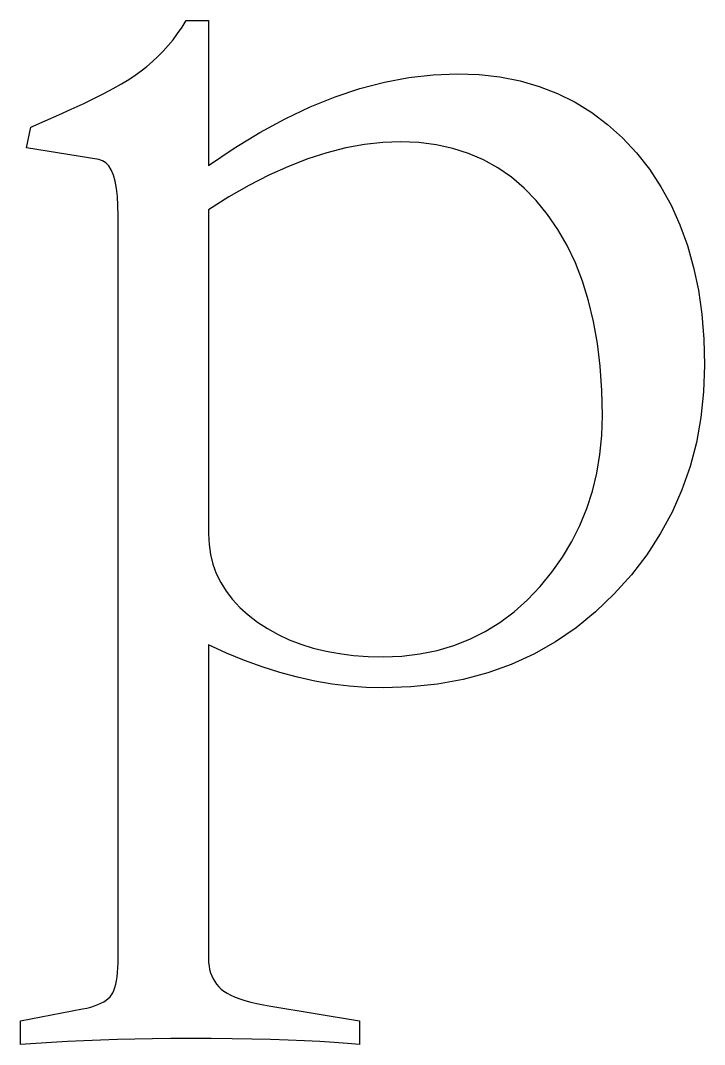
# Model space of a CAD drawing. Header units: millimetres. Extents: x -210 to 210, y -148 to 148.
# Drawn here: x -160.806 to -159.586, y 94.98 to 96.806 of the extents above; entities that cross this region are included whole.
import ezdxf

# ---------------------------------------------------------------- set-up
doc = ezdxf.new("R2010")
doc.units = ezdxf.units.MM
doc.layers.get('0').update_dxf_attribs({"lineweight": 18})

msp = doc.modelspace()

# ---------------------------------------------------------------- linework, layer by layer
at = {"color": 7, "lineweight": 30, "ltscale": 0.000347829}
msp.add_line((-160.5258, 96.783), (-160.5178, 96.7945), dxfattribs=at)
at = {"color": 7, "lineweight": 30, "ltscale": 0.000352201}
msp.add_line((-160.5178, 96.7945), (-160.5103, 96.8064), dxfattribs=at)
at = {"color": 7, "lineweight": 30, "ltscale": 0.000990295}
msp.add_line((-160.5103, 96.8064), (-160.4707, 96.8064), dxfattribs=at)
at = {"color": 7, "lineweight": 30, "ltscale": 0.006467}
msp.add_line((-160.4707, 96.8064), (-160.4707, 96.5477), dxfattribs=at)
at = {"color": 7, "lineweight": 30, "ltscale": 0.00033844}
msp.add_line((-160.5426, 96.7616), (-160.534, 96.7721), dxfattribs=at)
at = {"color": 7, "lineweight": 30, "ltscale": 0.000342713}
msp.add_line((-160.534, 96.7721), (-160.5258, 96.783), dxfattribs=at)
at = {"color": 7, "lineweight": 30, "ltscale": 0.000335549}
msp.add_line((-160.5515, 96.7516), (-160.5426, 96.7616), dxfattribs=at)
at = {"color": 7, "lineweight": 30, "ltscale": 0.000330173}
msp.add_line((-160.5704, 96.733), (-160.5608, 96.7421), dxfattribs=at)
at = {"color": 7, "lineweight": 30, "ltscale": 0.000332347}
msp.add_line((-160.5608, 96.7421), (-160.5515, 96.7516), dxfattribs=at)
at = {"color": 7, "lineweight": 30, "ltscale": 0.000327421}
msp.add_line((-160.6014, 96.7087), (-160.5907, 96.7163), dxfattribs=at)
at = {"color": 7, "lineweight": 30, "ltscale": 0.000327917}
msp.add_line((-160.5907, 96.7163), (-160.5804, 96.7244), dxfattribs=at)
at = {"color": 7, "lineweight": 30, "ltscale": 0.000329065}
msp.add_line((-160.5804, 96.7244), (-160.5704, 96.733), dxfattribs=at)
at = {"color": 7, "lineweight": 30, "ltscale": 0.000384223}
msp.add_line((-160.6261, 96.6932), (-160.613, 96.7011), dxfattribs=at)
at = {"color": 7, "lineweight": 30, "ltscale": 0.000346301}
msp.add_line((-160.613, 96.7011), (-160.6014, 96.7087), dxfattribs=at)
at = {"color": 7, "lineweight": 30, "ltscale": 0.001108}
for p, q in [((-160.157, 96.6966), (-160.1134, 96.7048)), ((-159.6654, 95.8907), (-159.6895, 95.8535)), ((-159.8906, 95.6763), (-159.9309, 95.6579))]:
    msp.add_line(p, q, dxfattribs=at)
at = {"color": 7, "lineweight": 30, "ltscale": 0.001088}
msp.add_line((-160.1134, 96.7048), (-160.0702, 96.7097), dxfattribs=at)
at = {"color": 7, "lineweight": 30, "ltscale": 0.001073}
for p, q in [((-160.0702, 96.7097), (-160.0273, 96.7114)), ((-160.4345, 96.4916), (-160.4707, 96.4685))]:
    msp.add_line(p, q, dxfattribs=at)
at = {"color": 7, "lineweight": 30, "ltscale": 0.00097187}
msp.add_line((-160.0273, 96.7114), (-159.9884, 96.7099), dxfattribs=at)
at = {"color": 7, "lineweight": 30, "ltscale": 0.000938302}
msp.add_line((-159.9884, 96.7099), (-159.9511, 96.7057), dxfattribs=at)
at = {"color": 7, "lineweight": 30, "ltscale": 0.000911405}
msp.add_line((-159.9511, 96.7057), (-159.9154, 96.6986), dxfattribs=at)
at = {"color": 7, "lineweight": 30, "ltscale": 0.000890261}
msp.add_line((-159.9154, 96.6986), (-159.8812, 96.6888), dxfattribs=at)
at = {"color": 7, "lineweight": 30, "ltscale": 0.00046095}
msp.add_line((-160.6571, 96.6762), (-160.6408, 96.6849), dxfattribs=at)
at = {"color": 7, "lineweight": 30, "ltscale": 0.000422437}
msp.add_line((-160.6408, 96.6849), (-160.6261, 96.6932), dxfattribs=at)
at = {"color": 7, "lineweight": 30, "ltscale": 0.001165}
msp.add_line((-160.245, 96.6704), (-160.2008, 96.6852), dxfattribs=at)
at = {"color": 7, "lineweight": 30, "ltscale": 0.001133}
msp.add_line((-160.2008, 96.6852), (-160.157, 96.6966), dxfattribs=at)
at = {"color": 7, "lineweight": 30, "ltscale": 0.000877432}
msp.add_line((-159.8812, 96.6888), (-159.8484, 96.676), dxfattribs=at)
at = {"color": 7, "lineweight": 30, "ltscale": 0.000538781}
msp.add_line((-160.6943, 96.6577), (-160.6749, 96.6671), dxfattribs=at)
at = {"color": 7, "lineweight": 30, "ltscale": 0.000500373}
msp.add_line((-160.6749, 96.6671), (-160.6571, 96.6762), dxfattribs=at)
at = {"color": 7, "lineweight": 30, "ltscale": 0.0012}
msp.add_line((-160.2895, 96.6524), (-160.245, 96.6704), dxfattribs=at)
at = {"color": 7, "lineweight": 30, "ltscale": 0.000871077}
msp.add_line((-159.8484, 96.676), (-159.8172, 96.6605), dxfattribs=at)
at = {"color": 7, "lineweight": 30, "ltscale": 0.000617714}
msp.add_line((-160.7378, 96.6378), (-160.7153, 96.6479), dxfattribs=at)
at = {"color": 7, "lineweight": 30, "ltscale": 0.000577761}
msp.add_line((-160.7153, 96.6479), (-160.6943, 96.6577), dxfattribs=at)
at = {"color": 7, "lineweight": 30, "ltscale": 0.00124}
msp.add_line((-160.3343, 96.6312), (-160.2895, 96.6524), dxfattribs=at)
at = {"color": 7, "lineweight": 30, "ltscale": 0.000871437}
msp.add_line((-159.8172, 96.6605), (-159.7876, 96.6422), dxfattribs=at)
at = {"color": 7, "lineweight": 30, "ltscale": 0.000696421}
msp.add_line((-160.7875, 96.6163), (-160.7618, 96.6272), dxfattribs=at)
at = {"color": 7, "lineweight": 30, "ltscale": 0.000656292}
msp.add_line((-160.7618, 96.6272), (-160.7378, 96.6378), dxfattribs=at)
at = {"color": 7, "lineweight": 30, "ltscale": 0.001285}
msp.add_line((-160.3795, 96.6066), (-160.3343, 96.6312), dxfattribs=at)
at = {"color": 7, "lineweight": 30, "ltscale": 0.000879939}
msp.add_line((-159.7876, 96.6422), (-159.7595, 96.621), dxfattribs=at)
at = {"color": 7, "lineweight": 30, "ltscale": 0.000944814}
msp.add_line((-160.7954, 96.5794), (-160.7875, 96.6163), dxfattribs=at)
at = {"color": 7, "lineweight": 30, "ltscale": 0.001333}
msp.add_line((-160.4249, 96.5788), (-160.3795, 96.6066), dxfattribs=at)
at = {"color": 7, "lineweight": 30, "ltscale": 0.000895349}
msp.add_line((-159.7595, 96.621), (-159.7329, 96.597), dxfattribs=at)
at = {"color": 7, "lineweight": 30, "ltscale": 0.000825212}
msp.add_line((-160.16, 96.5887), (-160.1928, 96.5851), dxfattribs=at)
at = {"color": 7, "lineweight": 30, "ltscale": 0.000811571}
msp.add_line((-160.1276, 96.5899), (-160.16, 96.5887), dxfattribs=at)
at = {"color": 7, "lineweight": 30, "ltscale": 0.000801735}
msp.add_line((-160.0955, 96.5886), (-160.1276, 96.5899), dxfattribs=at)
at = {"color": 7, "lineweight": 30, "ltscale": 0.000775147}
msp.add_line((-160.0647, 96.5848), (-160.0955, 96.5886), dxfattribs=at)
at = {"color": 7, "lineweight": 30, "ltscale": 0.000917788}
msp.add_line((-159.7329, 96.597), (-159.7079, 96.5701), dxfattribs=at)
at = {"color": 7, "lineweight": 30, "ltscale": 0.003276}
msp.add_line((-160.666, 96.5583), (-160.7954, 96.5794), dxfattribs=at)
at = {"color": 7, "lineweight": 30, "ltscale": 0.001383}
msp.add_line((-160.4707, 96.5477), (-160.4249, 96.5788), dxfattribs=at)
at = {"color": 7, "lineweight": 30, "ltscale": 0.000894961}
msp.add_line((-160.2598, 96.5705), (-160.2938, 96.5596), dxfattribs=at)
at = {"color": 7, "lineweight": 30, "ltscale": 0.000868672}
msp.add_line((-160.2261, 96.579), (-160.2598, 96.5705), dxfattribs=at)
at = {"color": 7, "lineweight": 30, "ltscale": 0.000845315}
msp.add_line((-160.1928, 96.5851), (-160.2261, 96.579), dxfattribs=at)
at = {"color": 7, "lineweight": 30, "ltscale": 0.000753049}
msp.add_line((-160.0353, 96.5783), (-160.0647, 96.5848), dxfattribs=at)
at = {"color": 7, "lineweight": 30, "ltscale": 0.000738908}
msp.add_line((-160.0072, 96.5692), (-160.0353, 96.5783), dxfattribs=at)
at = {"color": 7, "lineweight": 30, "ltscale": 0.000930469}
msp.add_line((-159.7079, 96.5701), (-159.6848, 96.5409), dxfattribs=at)
at = {"color": 7, "lineweight": 30, "ltscale": 0.000170414}
msp.add_line((-160.6595, 96.5563), (-160.666, 96.5583), dxfattribs=at)
at = {"color": 7, "lineweight": 30, "ltscale": 0.00017322}
msp.add_line((-160.6537, 96.5526), (-160.6595, 96.5563), dxfattribs=at)
at = {"color": 7, "lineweight": 30, "ltscale": 0.000188689}
msp.add_line((-160.6485, 96.547), (-160.6537, 96.5526), dxfattribs=at)
at = {"color": 7, "lineweight": 30, "ltscale": 0.000925905}
msp.add_line((-160.2938, 96.5596), (-160.3284, 96.5462), dxfattribs=at)
at = {"color": 7, "lineweight": 30, "ltscale": 0.000730363}
msp.add_line((-159.9804, 96.5576), (-160.0072, 96.5692), dxfattribs=at)
at = {"color": 7, "lineweight": 30, "ltscale": 0.000728975}
msp.add_line((-159.9549, 96.5434), (-159.9804, 96.5576), dxfattribs=at)
at = {"color": 7, "lineweight": 30, "ltscale": 0.000215048}
msp.add_line((-160.6441, 96.5397), (-160.6485, 96.547), dxfattribs=at)
at = {"color": 7, "lineweight": 30, "ltscale": 0.000247134}
msp.add_line((-160.6403, 96.5305), (-160.6441, 96.5397), dxfattribs=at)
at = {"color": 7, "lineweight": 30, "ltscale": 0.000958567}
msp.add_line((-160.3284, 96.5462), (-160.3633, 96.5304), dxfattribs=at)
at = {"color": 7, "lineweight": 30, "ltscale": 0.000736094}
msp.add_line((-159.9308, 96.5266), (-159.9549, 96.5434), dxfattribs=at)
at = {"color": 7, "lineweight": 30, "ltscale": 0.000933748}
msp.add_line((-159.6848, 96.5409), (-159.6642, 96.5098), dxfattribs=at)
at = {"color": 7, "lineweight": 30, "ltscale": 0.000283978}
msp.add_line((-160.6372, 96.5196), (-160.6403, 96.5305), dxfattribs=at)
at = {"color": 7, "lineweight": 30, "ltscale": 0.000323476}
msp.add_line((-160.6348, 96.5069), (-160.6372, 96.5196), dxfattribs=at)
at = {"color": 7, "lineweight": 30, "ltscale": 0.000994573}
msp.add_line((-160.3633, 96.5304), (-160.3987, 96.5122), dxfattribs=at)
at = {"color": 7, "lineweight": 30, "ltscale": 0.000748834}
msp.add_line((-159.9079, 96.5072), (-159.9308, 96.5266), dxfattribs=at)
at = {"color": 7, "lineweight": 30, "ltscale": 0.000365474}
msp.add_line((-160.6331, 96.4924), (-160.6348, 96.5069), dxfattribs=at)
at = {"color": 7, "lineweight": 30, "ltscale": 0.001033}
msp.add_line((-160.3987, 96.5122), (-160.4345, 96.4916), dxfattribs=at)
at = {"color": 7, "lineweight": 30, "ltscale": 0.000769074}
msp.add_line((-159.8864, 96.4852), (-159.9079, 96.5072), dxfattribs=at)
at = {"color": 7, "lineweight": 30, "ltscale": 0.000943655}
msp.add_line((-159.6642, 96.5098), (-159.646, 96.4767), dxfattribs=at)
at = {"color": 7, "lineweight": 30, "ltscale": 0.000408615}
msp.add_line((-160.6321, 96.4761), (-160.6331, 96.4924), dxfattribs=at)
at = {"color": 7, "lineweight": 30, "ltscale": 0.000794978}
msp.add_line((-159.8663, 96.4606), (-159.8864, 96.4852), dxfattribs=at)
at = {"color": 7, "lineweight": 30, "ltscale": 0.000452706}
msp.add_line((-160.6317, 96.458), (-160.6321, 96.4761), dxfattribs=at)
at = {"color": 7, "lineweight": 30, "ltscale": 0.014451}
msp.add_line((-160.4707, 96.4685), (-160.4707, 95.8905), dxfattribs=at)
at = {"color": 7, "lineweight": 30, "ltscale": 0.000816204}
msp.add_line((-159.8477, 96.4337), (-159.8663, 96.4606), dxfattribs=at)
at = {"color": 7, "lineweight": 30, "ltscale": 0.000959531}
msp.add_line((-159.646, 96.4767), (-159.6302, 96.4417), dxfattribs=at)
at = {"color": 7, "lineweight": 30, "ltscale": 0.03306}
msp.add_line((-160.6317, 95.1356), (-160.6317, 96.458), dxfattribs=at)
at = {"color": 7, "lineweight": 30, "ltscale": 0.000981418}
msp.add_line((-159.6302, 96.4417), (-159.6168, 96.4048), dxfattribs=at)
at = {"color": 7, "lineweight": 30, "ltscale": 0.000832732}
msp.add_line((-159.8311, 96.4049), (-159.8477, 96.4337), dxfattribs=at)
at = {"color": 7, "lineweight": 30, "ltscale": 0.000854541}
msp.add_line((-159.8165, 96.374), (-159.8311, 96.4049), dxfattribs=at)
at = {"color": 7, "lineweight": 30, "ltscale": 0.001009}
msp.add_line((-159.6168, 96.4048), (-159.6059, 96.366), dxfattribs=at)
at = {"color": 7, "lineweight": 30, "ltscale": 0.000881385}
msp.add_line((-159.8038, 96.3411), (-159.8165, 96.374), dxfattribs=at)
at = {"color": 7, "lineweight": 30, "ltscale": 0.001041}
msp.add_line((-159.6059, 96.366), (-159.5974, 96.3252), dxfattribs=at)
at = {"color": 7, "lineweight": 30, "ltscale": 0.000912638}
msp.add_line((-159.793, 96.3062), (-159.8038, 96.3411), dxfattribs=at)
at = {"color": 7, "lineweight": 30, "ltscale": 0.001078}
msp.add_line((-159.5974, 96.3252), (-159.5913, 96.2825), dxfattribs=at)
at = {"color": 7, "lineweight": 30, "ltscale": 0.000948389}
msp.add_line((-159.7842, 96.2693), (-159.793, 96.3062), dxfattribs=at)
at = {"color": 7, "lineweight": 30, "ltscale": 0.001119}
msp.add_line((-159.5913, 96.2825), (-159.5877, 96.2379), dxfattribs=at)
at = {"color": 7, "lineweight": 30, "ltscale": 0.000987646}
msp.add_line((-159.7774, 96.2304), (-159.7842, 96.2693), dxfattribs=at)
at = {"color": 7, "lineweight": 30, "ltscale": 0.00103}
msp.add_line((-159.7725, 96.1895), (-159.7774, 96.2304), dxfattribs=at)
at = {"color": 7, "lineweight": 30, "ltscale": 0.001164}
msp.add_line((-159.5877, 96.2379), (-159.5865, 96.1914), dxfattribs=at)
at = {"color": 7, "lineweight": 30, "ltscale": 0.001075}
msp.add_line((-159.7696, 96.1466), (-159.7725, 96.1895), dxfattribs=at)
at = {"color": 7, "lineweight": 30, "ltscale": 0.001183}
msp.add_line((-159.5865, 96.1914), (-159.5881, 96.1441), dxfattribs=at)
at = {"color": 7, "lineweight": 30, "ltscale": 0.001124}
msp.add_line((-159.7686, 96.1016), (-159.7696, 96.1466), dxfattribs=at)
at = {"color": 7, "lineweight": 30, "ltscale": 0.001153}
msp.add_line((-159.5881, 96.1441), (-159.5929, 96.0982), dxfattribs=at)
at = {"color": 7, "lineweight": 30, "ltscale": 0.000884292}
msp.add_line((-159.7697, 96.0663), (-159.7686, 96.1016), dxfattribs=at)
at = {"color": 7, "lineweight": 30, "ltscale": 0.001128}
msp.add_line((-159.5929, 96.0982), (-159.6009, 96.0538), dxfattribs=at)
at = {"color": 7, "lineweight": 30, "ltscale": 0.000860807}
msp.add_line((-159.773, 96.032), (-159.7697, 96.0663), dxfattribs=at)
at = {"color": 7, "lineweight": 30, "ltscale": 0.001111}
msp.add_line((-159.6009, 96.0538), (-159.6122, 96.0108), dxfattribs=at)
at = {"color": 7, "lineweight": 30, "ltscale": 0.000841298}
msp.add_line((-159.7786, 95.9988), (-159.773, 96.032), dxfattribs=at)
at = {"color": 7, "lineweight": 30, "ltscale": 0.001099}
msp.add_line((-159.6122, 96.0108), (-159.6267, 95.9693), dxfattribs=at)
at = {"color": 7, "lineweight": 30, "ltscale": 0.00082604}
msp.add_line((-159.7863, 95.9667), (-159.7786, 95.9988), dxfattribs=at)
at = {"color": 7, "lineweight": 30, "ltscale": 0.001095}
msp.add_line((-159.6267, 95.9693), (-159.6444, 95.9293), dxfattribs=at)
at = {"color": 7, "lineweight": 30, "ltscale": 0.000814668}
msp.add_line((-159.7963, 95.9357), (-159.7863, 95.9667), dxfattribs=at)
at = {"color": 7, "lineweight": 30, "ltscale": 0.000808159}
msp.add_line((-159.8085, 95.9057), (-159.7963, 95.9357), dxfattribs=at)
at = {"color": 7, "lineweight": 30, "ltscale": 0.001098}
msp.add_line((-159.6444, 95.9293), (-159.6654, 95.8907), dxfattribs=at)
at = {"color": 7, "lineweight": 30, "ltscale": 0.000806931}
msp.add_line((-159.8229, 95.8769), (-159.8085, 95.9057), dxfattribs=at)
at = {"color": 7, "lineweight": 30, "ltscale": 0.000467407}
msp.add_line((-160.4707, 95.8905), (-160.4698, 95.8718), dxfattribs=at)
at = {"color": 7, "lineweight": 30, "ltscale": 0.000809036}
msp.add_line((-159.8395, 95.8491), (-159.8229, 95.8769), dxfattribs=at)
at = {"color": 7, "lineweight": 30, "ltscale": 0.00045508}
msp.add_line((-160.4698, 95.8718), (-160.4672, 95.8538), dxfattribs=at)
at = {"color": 7, "lineweight": 30, "ltscale": 0.000447242}
msp.add_line((-160.4672, 95.8538), (-160.4629, 95.8364), dxfattribs=at)
at = {"color": 7, "lineweight": 30, "ltscale": 0.000817133}
msp.add_line((-159.8584, 95.8224), (-159.8395, 95.8491), dxfattribs=at)
at = {"color": 7, "lineweight": 30, "ltscale": 0.001125}
msp.add_line((-159.6895, 95.8535), (-159.7169, 95.8178), dxfattribs=at)
at = {"color": 7, "lineweight": 30, "ltscale": 0.000444349}
msp.add_line((-160.4629, 95.8364), (-160.4568, 95.8197), dxfattribs=at)
at = {"color": 7, "lineweight": 30, "ltscale": 0.000829066}
msp.add_line((-159.8794, 95.7968), (-159.8584, 95.8224), dxfattribs=at)
at = {"color": 7, "lineweight": 30, "ltscale": 0.000446303}
msp.add_line((-160.4568, 95.8197), (-160.4489, 95.8037), dxfattribs=at)
at = {"color": 7, "lineweight": 30, "ltscale": 0.00045288}
msp.add_line((-160.4489, 95.8037), (-160.4393, 95.7883), dxfattribs=at)
at = {"color": 7, "lineweight": 30, "ltscale": 0.001148}
for p, q in [((-159.7169, 95.8178), (-159.7475, 95.7836)), ((-159.7475, 95.7836), (-159.7806, 95.7517))]:
    msp.add_line(p, q, dxfattribs=at)
at = {"color": 7, "lineweight": 30, "ltscale": 0.000464207}
msp.add_line((-160.4393, 95.7883), (-160.428, 95.7736), dxfattribs=at)
at = {"color": 7, "lineweight": 30, "ltscale": 0.000823726}
msp.add_line((-159.9022, 95.7729), (-159.8794, 95.7968), dxfattribs=at)
at = {"color": 7, "lineweight": 30, "ltscale": 0.000479648}
msp.add_line((-160.428, 95.7736), (-160.415, 95.7595), dxfattribs=at)
at = {"color": 7, "lineweight": 30, "ltscale": 0.000800538}
msp.add_line((-159.9261, 95.7516), (-159.9022, 95.7729), dxfattribs=at)
at = {"color": 7, "lineweight": 30, "ltscale": 0.000499662}
msp.add_line((-160.415, 95.7595), (-160.4001, 95.7461), dxfattribs=at)
at = {"color": 7, "lineweight": 30, "ltscale": 0.000783806}
msp.add_line((-159.9512, 95.7328), (-159.9261, 95.7516), dxfattribs=at)
at = {"color": 7, "lineweight": 30, "ltscale": 0.001127}
msp.add_line((-159.7806, 95.7517), (-159.8155, 95.7232), dxfattribs=at)
at = {"color": 7, "lineweight": 30, "ltscale": 0.000521854}
msp.add_line((-160.4001, 95.7461), (-160.3836, 95.7334), dxfattribs=at)
at = {"color": 7, "lineweight": 30, "ltscale": 0.000536102}
msp.add_line((-160.3836, 95.7334), (-160.3657, 95.7216), dxfattribs=at)
at = {"color": 7, "lineweight": 30, "ltscale": 0.000772325}
msp.add_line((-159.9774, 95.7165), (-159.9512, 95.7328), dxfattribs=at)
at = {"color": 7, "lineweight": 30, "ltscale": 0.00054151}
msp.add_line((-160.3657, 95.7216), (-160.3468, 95.7111), dxfattribs=at)
at = {"color": 7, "lineweight": 30, "ltscale": 0.000549864}
msp.add_line((-160.3468, 95.7111), (-160.3268, 95.7018), dxfattribs=at)
at = {"color": 7, "lineweight": 30, "ltscale": 0.000767013}
msp.add_line((-160.0048, 95.7027), (-159.9774, 95.7165), dxfattribs=at)
at = {"color": 7, "lineweight": 30, "ltscale": 0.001112}
msp.add_line((-159.8155, 95.7232), (-159.8522, 95.6981), dxfattribs=at)
at = {"color": 7, "lineweight": 30, "ltscale": 0.000560864}
msp.add_line((-160.3268, 95.7018), (-160.3059, 95.6937), dxfattribs=at)
at = {"color": 7, "lineweight": 30, "ltscale": 0.000574445}
msp.add_line((-160.3059, 95.6937), (-160.284, 95.6869), dxfattribs=at)
at = {"color": 7, "lineweight": 30, "ltscale": 0.000767101}
msp.add_line((-160.0334, 95.6914), (-160.0048, 95.7027), dxfattribs=at)
at = {"color": 7, "lineweight": 30, "ltscale": 0.001106}
msp.add_line((-159.8522, 95.6981), (-159.8906, 95.6763), dxfattribs=at)
at = {"color": 7, "lineweight": 30, "ltscale": 0.013989}
msp.add_line((-160.4707, 95.6925), (-160.4707, 95.1329), dxfattribs=at)
at = {"color": 7, "lineweight": 30, "ltscale": 0.000880411}
msp.add_line((-160.4386, 95.678), (-160.4707, 95.6925), dxfattribs=at)
at = {"color": 7, "lineweight": 30, "ltscale": 0.000861117}
msp.add_line((-160.4067, 95.6649), (-160.4386, 95.678), dxfattribs=at)
at = {"color": 7, "lineweight": 30, "ltscale": 0.000590474}
msp.add_line((-160.284, 95.6869), (-160.261, 95.6813), dxfattribs=at)
at = {"color": 7, "lineweight": 30, "ltscale": 0.000607911}
msp.add_line((-160.261, 95.6813), (-160.2371, 95.677), dxfattribs=at)
at = {"color": 7, "lineweight": 30, "ltscale": 0.000628113}
msp.add_line((-160.2371, 95.677), (-160.2121, 95.6739), dxfattribs=at)
at = {"color": 7, "lineweight": 30, "ltscale": 0.000806586}
msp.add_line((-160.126, 95.6726), (-160.094, 95.6764), dxfattribs=at)
at = {"color": 7, "lineweight": 30, "ltscale": 0.000787852}
msp.add_line((-160.094, 95.6764), (-160.0631, 95.6827), dxfattribs=at)
at = {"color": 7, "lineweight": 30, "ltscale": 0.0007748}
msp.add_line((-160.0631, 95.6827), (-160.0334, 95.6914), dxfattribs=at)
at = {"color": 7, "lineweight": 30, "ltscale": 0.000842352}
msp.add_line((-160.375, 95.6535), (-160.4067, 95.6649), dxfattribs=at)
at = {"color": 7, "lineweight": 30, "ltscale": 0.000650927}
msp.add_line((-160.2121, 95.6739), (-160.1862, 95.672), dxfattribs=at)
at = {"color": 7, "lineweight": 30, "ltscale": 0.000673853}
msp.add_line((-160.1862, 95.672), (-160.1592, 95.6714), dxfattribs=at)
at = {"color": 7, "lineweight": 30, "ltscale": 0.000830667}
msp.add_line((-160.1592, 95.6714), (-160.126, 95.6726), dxfattribs=at)
at = {"color": 7, "lineweight": 30, "ltscale": 0.001117}
msp.add_line((-159.9309, 95.6579), (-159.973, 95.6428), dxfattribs=at)
at = {"color": 7, "lineweight": 30, "ltscale": 0.000824976}
msp.add_line((-160.3436, 95.6435), (-160.375, 95.6535), dxfattribs=at)
at = {"color": 7, "lineweight": 30, "ltscale": 0.000809081}
msp.add_line((-160.3123, 95.6351), (-160.3436, 95.6435), dxfattribs=at)
at = {"color": 7, "lineweight": 30, "ltscale": 0.001136}
msp.add_line((-159.973, 95.6428), (-160.0169, 95.631), dxfattribs=at)
at = {"color": 7, "lineweight": 30, "ltscale": 0.000794795}
msp.add_line((-160.2813, 95.6282), (-160.3123, 95.6351), dxfattribs=at)
at = {"color": 7, "lineweight": 30, "ltscale": 0.0007829}
msp.add_line((-160.2504, 95.6228), (-160.2813, 95.6282), dxfattribs=at)
at = {"color": 7, "lineweight": 30, "ltscale": 0.000771172}
msp.add_line((-160.2198, 95.619), (-160.2504, 95.6228), dxfattribs=at)
at = {"color": 7, "lineweight": 30, "ltscale": 0.001193}
msp.add_line((-160.0625, 95.6227), (-160.11, 95.6176), dxfattribs=at)
at = {"color": 7, "lineweight": 30, "ltscale": 0.00116}
msp.add_line((-160.0169, 95.631), (-160.0625, 95.6227), dxfattribs=at)
at = {"color": 7, "lineweight": 30, "ltscale": 0.000762053}
msp.add_line((-160.1894, 95.6167), (-160.2198, 95.619), dxfattribs=at)
at = {"color": 7, "lineweight": 30, "ltscale": 0.000755556}
msp.add_line((-160.1592, 95.616), (-160.1894, 95.6167), dxfattribs=at)
at = {"color": 7, "lineweight": 30, "ltscale": 0.001232}
msp.add_line((-160.11, 95.6176), (-160.1592, 95.616), dxfattribs=at)
at = {"color": 7, "lineweight": 30, "ltscale": 0.000242443}
msp.add_line((-160.6318, 95.1259), (-160.6317, 95.1356), dxfattribs=at)
at = {"color": 7, "lineweight": 30, "ltscale": 0.000167932}
msp.add_line((-160.4707, 95.1329), (-160.4705, 95.1262), dxfattribs=at)
at = {"color": 7, "lineweight": 30, "ltscale": 0.000194202}
msp.add_line((-160.6336, 95.1007), (-160.6328, 95.1084), dxfattribs=at)
at = {"color": 7, "lineweight": 30, "ltscale": 0.000209738}
msp.add_line((-160.6328, 95.1084), (-160.6322, 95.1168), dxfattribs=at)
at = {"color": 7, "lineweight": 30, "ltscale": 0.000226397}
msp.add_line((-160.6322, 95.1168), (-160.6318, 95.1259), dxfattribs=at)
at = {"color": 7, "lineweight": 30, "ltscale": 0.000161663}
msp.add_line((-160.4705, 95.1262), (-160.4698, 95.1198), dxfattribs=at)
at = {"color": 7, "lineweight": 30, "ltscale": 0.000155927}
msp.add_line((-160.4698, 95.1198), (-160.4687, 95.1136), dxfattribs=at)
at = {"color": 7, "lineweight": 30, "ltscale": 0.000151195}
msp.add_line((-160.4687, 95.1136), (-160.4671, 95.1078), dxfattribs=at)
at = {"color": 7, "lineweight": 30, "ltscale": 0.000163203}
msp.add_line((-160.636, 95.0873), (-160.6347, 95.0937), dxfattribs=at)
at = {"color": 7, "lineweight": 30, "ltscale": 0.000178628}
msp.add_line((-160.6347, 95.0937), (-160.6336, 95.1007), dxfattribs=at)
at = {"color": 7, "lineweight": 30, "ltscale": 0.000147883}
msp.add_line((-160.4671, 95.1078), (-160.4651, 95.1022), dxfattribs=at)
at = {"color": 7, "lineweight": 30, "ltscale": 0.000145394}
msp.add_line((-160.4651, 95.1022), (-160.4626, 95.097), dxfattribs=at)
at = {"color": 7, "lineweight": 30, "ltscale": 0.000144325}
msp.add_line((-160.4626, 95.097), (-160.4597, 95.092), dxfattribs=at)
at = {"color": 7, "lineweight": 30, "ltscale": 0.000144077}
msp.add_line((-160.4597, 95.092), (-160.4563, 95.0873), dxfattribs=at)
at = {"color": 7, "lineweight": 30, "ltscale": 0.000109679}
msp.add_line((-160.6436, 95.0683), (-160.6413, 95.072), dxfattribs=at)
at = {"color": 7, "lineweight": 30, "ltscale": 0.000121865}
msp.add_line((-160.6413, 95.072), (-160.6393, 95.0764), dxfattribs=at)
at = {"color": 7, "lineweight": 30, "ltscale": 0.000134516}
msp.add_line((-160.6393, 95.0764), (-160.6375, 95.0815), dxfattribs=at)
at = {"color": 7, "lineweight": 30, "ltscale": 0.000148617}
msp.add_line((-160.6375, 95.0815), (-160.636, 95.0873), dxfattribs=at)
at = {"color": 7, "lineweight": 30, "ltscale": 0.000145482}
msp.add_line((-160.4563, 95.0873), (-160.4525, 95.0829), dxfattribs=at)
at = {"color": 7, "lineweight": 30, "ltscale": 0.000148117}
msp.add_line((-160.4525, 95.0829), (-160.4483, 95.0788), dxfattribs=at)
at = {"color": 7, "lineweight": 30, "ltscale": 0.000156331}
msp.add_line((-160.4483, 95.0788), (-160.4433, 95.0749), dxfattribs=at)
at = {"color": 7, "lineweight": 30, "ltscale": 0.000171653}
msp.add_line((-160.4433, 95.0749), (-160.4375, 95.0713), dxfattribs=at)
at = {"color": 7, "lineweight": 30, "ltscale": 0.000138316}
msp.add_line((-160.6624, 95.0534), (-160.6575, 95.056), dxfattribs=at)
at = {"color": 7, "lineweight": 30, "ltscale": 0.000128136}
msp.add_line((-160.6575, 95.056), (-160.6532, 95.0588), dxfattribs=at)
at = {"color": 7, "lineweight": 30, "ltscale": 0.00011963}
msp.add_line((-160.6532, 95.0588), (-160.6495, 95.0618), dxfattribs=at)
at = {"color": 7, "lineweight": 30, "ltscale": 0.000113029}
msp.add_line((-160.6495, 95.0618), (-160.6462, 95.0649), dxfattribs=at)
at = {"color": 7, "lineweight": 30, "ltscale": 0.000106078}
msp.add_line((-160.6462, 95.0649), (-160.6436, 95.0683), dxfattribs=at)
at = {"color": 7, "lineweight": 30, "ltscale": 0.000187955}
msp.add_line((-160.4375, 95.0713), (-160.4309, 95.0678), dxfattribs=at)
at = {"color": 7, "lineweight": 30, "ltscale": 0.000205826}
msp.add_line((-160.4309, 95.0678), (-160.4234, 95.0645), dxfattribs=at)
at = {"color": 7, "lineweight": 30, "ltscale": 0.000224623}
msp.add_line((-160.4234, 95.0645), (-160.4149, 95.0613), dxfattribs=at)
at = {"color": 7, "lineweight": 30, "ltscale": 0.000243339}
msp.add_line((-160.4149, 95.0613), (-160.4057, 95.0584), dxfattribs=at)
at = {"color": 7, "lineweight": 30, "ltscale": 0.000262488}
msp.add_line((-160.4057, 95.0584), (-160.3955, 95.0556), dxfattribs=at)
at = {"color": 7, "lineweight": 30, "ltscale": 0.000282866}
msp.add_line((-160.3955, 95.0556), (-160.3845, 95.053), dxfattribs=at)
at = {"color": 7, "lineweight": 30, "ltscale": 0.002822}
msp.add_line((-160.8059, 95.0221), (-160.6951, 95.0432), dxfattribs=at)
at = {"color": 7, "lineweight": 30, "ltscale": 0.000195296}
msp.add_line((-160.6951, 95.0432), (-160.6874, 95.0449), dxfattribs=at)
at = {"color": 7, "lineweight": 30, "ltscale": 0.000183756}
msp.add_line((-160.6874, 95.0449), (-160.6803, 95.0467), dxfattribs=at)
at = {"color": 7, "lineweight": 30, "ltscale": 0.000170356}
msp.add_line((-160.6803, 95.0467), (-160.6738, 95.0488), dxfattribs=at)
at = {"color": 7, "lineweight": 30, "ltscale": 0.000159638}
msp.add_line((-160.6738, 95.0488), (-160.6678, 95.051), dxfattribs=at)
at = {"color": 7, "lineweight": 30, "ltscale": 0.000148577}
msp.add_line((-160.6678, 95.051), (-160.6624, 95.0534), dxfattribs=at)
at = {"color": 7, "lineweight": 30, "ltscale": 0.000303476}
msp.add_line((-160.3845, 95.053), (-160.3726, 95.0507), dxfattribs=at)
at = {"color": 7, "lineweight": 30, "ltscale": 0.000323638}
msp.add_line((-160.3726, 95.0507), (-160.3599, 95.0485), dxfattribs=at)
at = {"color": 7, "lineweight": 30, "ltscale": 0.004014}
msp.add_line((-160.3599, 95.0485), (-160.2015, 95.0221), dxfattribs=at)
at = {"color": 7, "lineweight": 30, "ltscale": 0.001056}
for p, q in [((-160.8059, 94.9798), (-160.8059, 95.0221)), ((-160.2015, 95.0221), (-160.2015, 94.9798))]:
    msp.add_line(p, q, dxfattribs=at)
at = {"color": 7, "lineweight": 30, "ltscale": 0.000683149}
msp.add_line((-160.7787, 94.9818), (-160.8059, 94.9798), dxfattribs=at)
at = {"color": 7, "lineweight": 30, "ltscale": 0.000698004}
msp.add_line((-160.7508, 94.9836), (-160.7787, 94.9818), dxfattribs=at)
at = {"color": 7, "lineweight": 30, "ltscale": 0.000713689}
msp.add_line((-160.7223, 94.9852), (-160.7508, 94.9836), dxfattribs=at)
at = {"color": 7, "lineweight": 30, "ltscale": 0.000729416}
msp.add_line((-160.6932, 94.9866), (-160.7223, 94.9852), dxfattribs=at)
at = {"color": 7, "lineweight": 30, "ltscale": 0.000745193}
msp.add_line((-160.6634, 94.9877), (-160.6932, 94.9866), dxfattribs=at)
at = {"color": 7, "lineweight": 30, "ltscale": 0.000760262}
msp.add_line((-160.633, 94.9887), (-160.6634, 94.9877), dxfattribs=at)
at = {"color": 7, "lineweight": 30, "ltscale": 0.00077613}
msp.add_line((-160.6019, 94.9894), (-160.633, 94.9887), dxfattribs=at)
at = {"color": 7, "lineweight": 30, "ltscale": 0.00079204}
msp.add_line((-160.5703, 94.99), (-160.6019, 94.9894), dxfattribs=at)
at = {"color": 7, "lineweight": 30, "ltscale": 0.000807991}
msp.add_line((-160.538, 94.9903), (-160.5703, 94.99), dxfattribs=at)
at = {"color": 7, "lineweight": 30, "ltscale": 0.000823216}
msp.add_line((-160.505, 94.9904), (-160.538, 94.9903), dxfattribs=at)
at = {"color": 7, "lineweight": 30, "ltscale": 0.000978855}
msp.add_line((-160.4659, 94.9903), (-160.505, 94.9904), dxfattribs=at)
at = {"color": 7, "lineweight": 30, "ltscale": 0.000930056}
msp.add_line((-160.4287, 94.99), (-160.4659, 94.9903), dxfattribs=at)
at = {"color": 7, "lineweight": 30, "ltscale": 0.000880531}
msp.add_line((-160.3935, 94.9894), (-160.4287, 94.99), dxfattribs=at)
at = {"color": 7, "lineweight": 30, "ltscale": 0.000832573}
msp.add_line((-160.3602, 94.9887), (-160.3935, 94.9894), dxfattribs=at)
at = {"color": 7, "lineweight": 30, "ltscale": 0.000783901}
msp.add_line((-160.3288, 94.9877), (-160.3602, 94.9887), dxfattribs=at)
at = {"color": 7, "lineweight": 30, "ltscale": 0.00073452}
msp.add_line((-160.2995, 94.9866), (-160.3288, 94.9877), dxfattribs=at)
at = {"color": 7, "lineweight": 30, "ltscale": 0.000686741}
msp.add_line((-160.272, 94.9852), (-160.2995, 94.9866), dxfattribs=at)
at = {"color": 7, "lineweight": 30, "ltscale": 0.000637527}
msp.add_line((-160.2466, 94.9836), (-160.272, 94.9852), dxfattribs=at)
at = {"color": 7, "lineweight": 30, "ltscale": 0.000589932}
msp.add_line((-160.223, 94.9818), (-160.2466, 94.9836), dxfattribs=at)
at = {"color": 7, "lineweight": 30, "ltscale": 0.000541726}
msp.add_line((-160.2015, 94.9798), (-160.223, 94.9818), dxfattribs=at)

doc.saveas('drawing.dxf')
